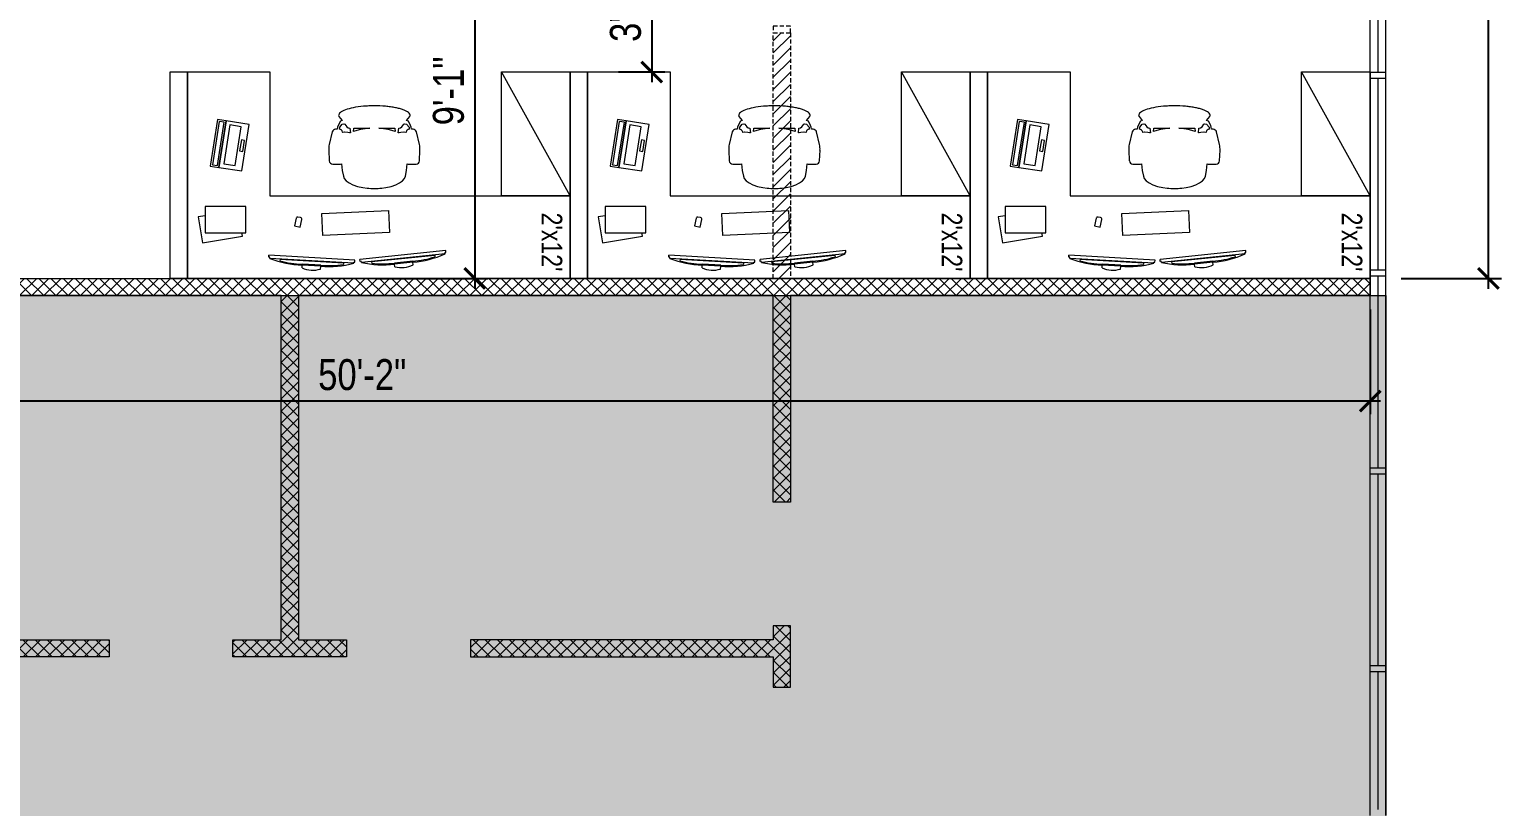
# Model space of a CAD drawing. Header units: inches. Extents: x 2034 to 5296, y 527 to 1995.
# Drawn here: x 4867.8 to 5295.6, y 1134.9 to 1360.8 of the extents above; entities that cross this region are included whole.
import ezdxf

# ---------------------------------------------------------------- set-up
doc = ezdxf.new("R2010")
doc.units = ezdxf.units.IN
doc.header["$LTSCALE"] = 5
doc.header["$MEASUREMENT"] = 0
doc.linetypes.add('HIDDEN', pattern=[0.375, 0.25, -0.125])
doc.layers.get('0').update_dxf_attribs({"linetype": 'CONTINUOUS', "lineweight": 5})
doc.layers.get('DEFPOINTS').update_dxf_attribs({"linetype": 'CONTINUOUS', "lineweight": 5})
for name, color, linetype, lineweight in [('Annotations', 8, 'CONTINUOUS', 5), ('Drywalls', 7, 'CONTINUOUS', 20), ('Framing', 142, 'CONTINUOUS', 13), ('Hatches', 8, 'CONTINUOUS', 5), ('Viewed', 156, 'CONTINUOUS', 9)]:
    doc.layers.add(name, color=color, linetype=linetype, lineweight=lineweight)
doc.layers.add('Demolished', color=7, linetype='HIDDEN', lineweight=5, true_color=0xfa0000)
doc.layers.add('Zones', color=7, linetype='CONTINUOUS', lineweight=5, true_color=0xe3e3e3, transparency=0.7)
doc.styles.get("Standard").update_dxf_attribs({"font": 'arial.ttf', "width": 0.8})
doc.dimstyles.new('ARCH', dxfattribs={"dimscale": 96, "dimtxt": 0.09375, "dimasz": 0.0625, "dimexe": 0.04, "dimexo": 0.09375, "dimgap": 0.03125, "dimtad": 1, "dimdec": 0, "dimrnd": 0.0625, "dimzin": 3, "dimdsep": 46, "dimlunit": 4, "dimtxsty": 'Standard', "dimblk": 'OBLIQUE', "dimblk1": 'ARCHTICK', "dimblk2": 'ARCHTICK', "dimsah": 1, "dimcen": 0.03125, "dimdle": 0.03125, "dimclrd": 256, "dimclre": 256, "dimclrt": 256, "dimazin": 0, "dimtfac": 1, "dimtmove": 2, "dimatfit": 3, "dimldrblk": 'ARO14', "dimfxl": 0.3, "dimfxlon": 1, "dimfrac": 2, "dimarcsym": 0})

# ---------------------------------------------------------------- blocks, each defined once
blk = doc.blocks.new('plan')
at = {"layer": 'Demolished'}
h = blk.add_hatch(dxfattribs=at)
h.set_pattern_fill('ANSI31', color=256, scale=20, style=0)
h.paths.add_polyline_path([(2688.94, 1288.41), (2688.94, 1359.77), (2683.94, 1359.77), (2683.94, 1288.41)])
at = {"layer": 'Hatches'}
h = blk.add_hatch(dxfattribs=at)
h.set_pattern_fill('ANSI37', color=256, scale=20, style=0)
h.paths.add_polyline_path([(2255.44, 1288.41), (2683.94, 1288.41), (2857.44, 1288.41), (2857.44, 1283.41), (2688.94, 1283.41), (2688.94, 1223.41), (2683.94, 1223.41), (2683.94, 1283.41), (2545.94, 1283.41), (2545.94, 1183.41), (2559.94, 1183.41), (2559.94, 1178.41), (2526.94, 1178.41), (2526.94, 1183.41), (2540.94, 1183.41), (2540.94, 1283.41), (2402.94, 1283.41), (2402.94, 1183.41), (2490.94, 1183.41), (2490.94, 1178.41), (2397.94, 1178.41), (2397.94, 1283.41), (2255.44, 1283.41)])
h = blk.add_hatch(dxfattribs=at)
h.set_pattern_fill('ANSI37', color=256, scale=20, style=0)
h.paths.add_polyline_path([(2595.94, 1183.41), (2595.94, 1178.41), (2683.94, 1178.41), (2683.94, 1169.6), (2688.94, 1169.6), (2688.94, 1187.41), (2683.94, 1187.41), (2683.94, 1183.41)])
at = {"layer": 'Zones'}
blk.add_hatch(color=256, dxfattribs=at).paths.add_polyline_path([(2034.44, 1920.68), (2037.98, 1924.21), (2136.58, 1924.21), (2136.58, 1992.21), (2139.76, 1995.4), (2163.76, 1995.4), (2166.94, 1992.21), (2370.76, 1992.21), (2373.94, 1995.4), (2397.94, 1995.4), (2401.13, 1992.21), (2602.76, 1992.21), (2605.94, 1995.4), (2629.94, 1995.4), (2633.13, 1992.21), (2834.76, 1992.21), (2837.94, 1995.4), (2861.94, 1995.4), (2865.13, 1992.21), (2865.13, 1926.71), (2861.94, 1923.53), (2861.94, 1708.28), (2865.13, 1705.1), (2865.13, 1681.1), (2861.94, 1677.92), (2861.94, 1633.91), (2624.94, 1633.91), (2624.94, 1540.91), (2466.94, 1540.91), (2466.94, 1489.41), (2250.44, 1489.41), (2250.44, 1283.41), (2861.94, 1283.41), (2861.94, 1132.28), (2865.13, 1129.1), (2865.13, 1105.1), (2861.94, 1101.92), (2861.94, 844.28), (2865.13, 841.1), (2865.13, 817.1), (2861.94, 813.92), (2861.94, 529.99), (2633.13, 529.99), (2629.94, 526.8), (2605.94, 526.8), (2602.76, 529.99), (2401.13, 529.99), (2397.94, 526.8), (2373.94, 526.8), (2370.76, 529.99), (2166.94, 529.99), (2163.76, 526.8), (2139.76, 526.8), (2136.58, 529.99), (2136.58, 597.87), (2127.51, 597.87), (2124.32, 601.05), (2064.8, 601.05), (2061.62, 597.52), (2037.62, 597.52), (2034.44, 600.7)])
at = {"layer": 'Demolished'}
blk.add_line((2688.94, 1288.41), (2683.94, 1288.41), dxfattribs=at)
blk.add_lwpolyline([(2683.94, 1359.77), (2688.94, 1359.77), (2688.94, 1361.77), (2683.94, 1361.77)], close=True, dxfattribs=at)
blk.add_lwpolyline([(2683.94, 1288.41), (2683.94, 1359.77), (2688.94, 1359.77), (2688.94, 1288.41)], dxfattribs=at)
at = {"layer": 'Drywalls'}
for points in [[(2255.44, 1288.41), (2683.94, 1288.41), (2857.44, 1288.41), (2857.44, 1283.41), (2688.94, 1283.41), (2688.94, 1223.41), (2683.94, 1223.41), (2683.94, 1283.41), (2545.94, 1283.41), (2545.94, 1183.41), (2559.94, 1183.41), (2559.94, 1178.41), (2526.94, 1178.41), (2526.94, 1183.41), (2540.94, 1183.41), (2540.94, 1283.41), (2402.94, 1283.41), (2402.94, 1183.41), (2490.94, 1183.41), (2490.94, 1178.41), (2397.94, 1178.41), (2397.94, 1283.41), (2255.44, 1283.41)], [(2595.94, 1183.41), (2595.94, 1178.41), (2683.94, 1178.41), (2683.94, 1169.6), (2688.94, 1169.6), (2688.94, 1187.41), (2683.94, 1187.41), (2683.94, 1183.41)]]:
    blk.add_lwpolyline(points, close=True, dxfattribs=at)
at = {"layer": 'Framing'}
for p, q in [((2859.69, 1383.16), (2859.69, 1348.28)), ((2861.94, 1348.28), (2857.44, 1348.28)), ((2861.94, 1346.53), (2857.44, 1346.53)), ((2859.69, 1346.53), (2859.69, 1290.78)), ((2861.94, 1290.78), (2857.44, 1290.78)), ((2861.94, 1289.03), (2857.44, 1289.03)), ((2859.69, 1289.03), (2859.69, 1233.28)), ((2861.94, 1233.28), (2857.44, 1233.28)), ((2861.94, 1231.53), (2857.44, 1231.53)), ((2859.69, 1231.53), (2859.69, 1175.78)), ((2861.94, 1175.78), (2857.44, 1175.78)), ((2861.94, 1174.03), (2857.44, 1174.03)), ((2859.69, 1174.03), (2859.69, 1134.03))]:
    blk.add_line(p, q, dxfattribs=at)
at = {"layer": 'Viewed'}
for p, q in [((2857.44, 1132.28), (2857.44, 1384.91)), ((2861.94, 1132.28), (2861.94, 1384.91))]:
    blk.add_line(p, q, dxfattribs=at)
at = {"layer": 'Zones'}
blk.add_lwpolyline([(2250.44, 1283.41), (2861.94, 1283.41), (2861.94, 1132.28)], dxfattribs=at)
blk = doc.blocks.new('_ArchTick')
at = {"const_width": 0.15}
blk.add_lwpolyline([(-0.5, -0.5), (0.5, 0.5)], dxfattribs=at)
blk = doc.blocks.new('*D139')
at = {"layer": 'Annotations', "lineweight": -2}
for p, q in [((4997.18, 1400.41), (4997.18, 1285.41)), ((4968.38, 1397.41), (5001.02, 1397.41)), ((4968.38, 1288.41), (5001.02, 1288.41))]:
    blk.add_line(p, q, dxfattribs=at)
at = {"layer": 'DEFPOINTS', "color": 0}
for p in [(4911.94, 1397.41), (4958.94, 1288.41), (4997.18, 1288.41)]:
    blk.add_point(p, dxfattribs=at)
at = {"layer": 'Annotations', "lineweight": -2, "xscale": 6, "yscale": 6, "zscale": 6}
for p, rotation in [((4997.18, 1397.41), 90), ((4997.18, 1288.41), 270)]:
    blk.add_blockref('_ArchTick', p, dxfattribs=dict(at, rotation=rotation))
at = {"layer": 'Annotations', "insert": (4989.59, 1342.91), "char_height": 9, "attachment_point": 5, "rotation": 90}
blk.add_mtext('9\'-1"', dxfattribs=at)
blk = doc.blocks.new('_Oblique')
at = {"lineweight": -2}
blk.add_line((-0.5, -0.5), (0.5, 0.5), dxfattribs=at)
blk = doc.blocks.new('ARO14')
blk.add_line((0, 0), (-1.021, 0))
at = {"const_width": 0.0625}
blk.add_lwpolyline([(-0.77, 0.468), (0, 0), (-0.77, -0.468)], dxfattribs=at)
blk = doc.blocks.new('*D142')
at = {"layer": 'Annotations', "lineweight": -2}
for p, q in [((5291.76, 1285.41), (5291.76, 1631.91)), ((5266.44, 1628.91), (5295.6, 1628.91)), ((5266.44, 1288.41), (5295.6, 1288.41))]:
    blk.add_line(p, q, dxfattribs=at)
at = {"layer": 'DEFPOINTS', "color": 0}
for p in [(5257.44, 1628.91), (5291.76, 1628.91), (5257.44, 1288.41)]:
    blk.add_point(p, dxfattribs=at)
at = {"layer": 'Annotations', "lineweight": -2, "xscale": 6, "yscale": 6, "zscale": 6}
for p, rotation in [((5291.76, 1628.91), 90), ((5291.76, 1288.41), 270)]:
    blk.add_blockref('_ArchTick', p, dxfattribs=dict(at, rotation=rotation))
at = {"layer": 'Annotations', "insert": (5282.87, 1463.08), "char_height": 9, "attachment_point": 5, "rotation": 90}
blk.add_mtext('28\'-5"', dxfattribs=at)
blk = doc.blocks.new('*D143')
at = {"layer": 'Annotations', "lineweight": -2}
for p, q in [((4655.44, 1279.41), (4655.44, 1248.95)), ((5257.44, 1279.41), (5257.44, 1248.95)), ((4652.44, 1252.79), (5260.44, 1252.79))]:
    blk.add_line(p, q, dxfattribs=at)
at = {"layer": 'DEFPOINTS', "color": 0}
for p in [(4655.44, 1288.41), (5257.44, 1288.41), (5257.44, 1252.79)]:
    blk.add_point(p, dxfattribs=at)
at = {"layer": 'Annotations', "lineweight": -2, "xscale": 6, "yscale": 6, "zscale": 6, "rotation": 180}
blk.add_blockref('_ArchTick', (4655.44, 1252.79), dxfattribs=at)
at = {"layer": 'Annotations', "lineweight": -2, "xscale": 6, "yscale": 6, "zscale": 6}
blk.add_blockref('_ArchTick', (5257.44, 1252.79), dxfattribs=at)
at = {"layer": 'Annotations', "insert": (4964.5, 1260.39), "char_height": 9, "attachment_point": 5}
blk.add_mtext('50\'-2"', dxfattribs=at)
blk = doc.blocks.new('herman miller')
at = {"color": 0, "linetype": 'ByBlock', "lineweight": -2}
for p, q in [((2242, 3404), (2149, 3382)), ((2363, 3404), (2285, 3408)), ((2387, 3326), (2387, 3379)), ((2066, 3309), (2035, 3333)), ((2071, 3322), (2066, 3309)), ((2101, 3339), (2071, 3322)), ((2090, 3296), (2092, 3309)), ((2092, 3289), (2090, 3296)), ((2092, 3309), (2113, 3327)), ((2111, 3275), (2092, 3289)), ((2113, 3343), (2101, 3339)), ((2120, 3264), (2111, 3275)), ((2129, 3346), (2113, 3343)), ((2113, 3327), (2129, 3329)), ((2121, 3251), (2120, 3264)), ((2130, 3358), (2129, 3346)), ((2154, 3304), (2151, 3291)), ((2151, 3291), (2151, 3288)), ((2151, 3288), (2154, 3267)), ((2154, 3267), (2155, 3254)), ((2433, 3309), (2384, 3314)), ((2475, 3300), (2433, 3309)), ((2493, 3293), (2475, 3300)), ((2510, 3279), (2493, 3293)), ((2526, 3257), (2510, 3279)), ((2155, 3248), (2121, 3251)), ((2121, 3223), (2147, 3224)), ((2122, 3104), (2121, 3223)), ((2129, 3157), (2122, 3104)), ((2130, 3166), (2129, 3157)), ((2147, 3224), (2130, 3166)), ((2155, 3254), (2155, 3248)), ((2540, 3229), (2526, 3257)), ((2551, 3195), (2540, 3229)), ((2560, 3157), (2551, 3195)), ((2564, 3125), (2560, 3157)), ((2121, 2920), (2122, 3038)), ((2122, 3038), (2129, 2985)), ((2129, 2985), (2130, 2976)), ((2130, 2976), (2147, 2918)), ((2540, 2913), (2551, 2947)), ((2551, 2947), (2560, 2985)), ((2560, 2985), (2564, 3017)), ((2035, 2810), (2066, 2833)), ((2066, 2833), (2071, 2820)), ((2090, 2846), (2092, 2853)), ((2092, 2833), (2090, 2846)), ((2092, 2853), (2111, 2868)), ((2113, 2816), (2092, 2833)), ((2111, 2868), (2120, 2878)), ((2120, 2878), (2121, 2891)), ((2147, 2918), (2121, 2920)), ((2121, 2891), (2155, 2895)), ((2154, 2875), (2151, 2854)), ((2151, 2854), (2151, 2851)), ((2151, 2851), (2154, 2838)), ((2155, 2888), (2154, 2875)), ((2155, 2895), (2155, 2888)), ((2384, 2828), (2433, 2833)), ((2433, 2833), (2475, 2843)), ((2475, 2843), (2493, 2849)), ((2493, 2849), (2510, 2863)), ((2510, 2863), (2526, 2885)), ((2526, 2885), (2540, 2913)), ((2071, 2820), (2101, 2803)), ((2101, 2803), (2113, 2800)), ((2129, 2813), (2113, 2816)), ((2113, 2800), (2129, 2796)), ((2129, 2796), (2130, 2784)), ((2149, 2760), (2242, 2738)), ((2285, 2734), (2363, 2738)), ((2387, 2764), (2387, 2816))]:
    blk.add_line(p, q, dxfattribs=at)
for centre, radius, start, end in [((2155, 3357), 25.4, 103.3925, 178.698), ((2277, 3256), 152, 87.0643, 103.3925), ((2362, 3379), 25.4, 0, 87.0643), ((2028, 3323), 11.4, 52.4809, 89.3775), ((2154, 3330), 25.4, 181.636, 262.725), ((2154, 3330), 25.4, 262.725, 269.798), ((2362, 3326), 25.4, 332.4862, 0), ((2135, 3071), 432, 352.8004, 7.1996), ((2154, 2812), 25.4, 97.275, 178.364), ((2154, 2812), 25.4, 90.202, 97.275), ((2362, 2816), 25.4, 0, 27.5138), ((2028, 2819), 11.4, 270.6225, 307.5191), ((2155, 2785), 25.4, 181.302, 256.6075), ((2277, 2886), 152, 256.6075, 272.9357), ((2362, 2764), 25.4, 272.9357, 0)]:
    blk.add_arc(centre, radius, start, end, dxfattribs=at)
blk.add_open_spline([(2028, 3335), (2025, 3335), (2017, 3333), (2006, 3323), (1996, 3307), (1986, 3285), (1977, 3258), (1970, 3227), (1964, 3191), (1958, 3140), (1956, 3085), (1957, 3030), (1961, 2976), (1969, 2913), (1986, 2854), (2002, 2822), (2017, 2810), (2025, 2807), (2028, 2807)], degree=3, knots=[0, 0, 0, 0, 0.05, 0.1, 0.15, 0.2, 0.25, 0.3, 0.35, 0.4, 0.5, 0.55, 0.6, 0.7, 0.8, 0.9, 0.95, 1, 1, 1, 1], dxfattribs=at)
blk = doc.blocks.new('monitor')
at = {"color": 0, "linetype": 'ByBlock', "lineweight": -2}
for p, q in [((-12.52, 0.6), (-12.52, 0)), ((-12.52, 0.6), (-12.52, 0)), ((-12.22, 0.6), (-12.52, 0.6)), ((-12.52, 0), (12.52, 0)), ((-12.22, 0.95), (12.22, 0.95)), ((-12.22, 0.95), (-12.22, 0.6)), ((-9.24, 1.1), (-9.24, 1.45)), ((-9.24, 1.1), (-9.24, 1.45)), ((-9.24, 1.1), (9.24, 1.1)), ((-2.68, 3.17), (-2.68, 2.38)), ((-2.68, 2.38), (2.68, 2.38)), ((-2.68, 2.09), (2.68, 2.09)), ((2.68, 3.17), (2.68, 2.38)), ((9.24, 1.1), (9.24, 1.45)), ((12.22, 0.95), (12.22, 0.6)), ((12.22, 0.6), (12.52, 0.6)), ((12.52, 0.6), (12.52, 0))]:
    blk.add_line(p, q, dxfattribs=at)
for centre, radius, start, end in [((-3.23, -26.48), 28.87, 88.9181, 108.1434), ((-3.23, -26.48), 28.58, 88.9181, 102.1432), ((0, -3.88), 7.54, 69.1704, 110.8296), ((3.23, -26.48), 28.87, 71.8566, 91.0819), ((3.23, -26.48), 28.58, 77.8568, 91.0819)]:
    blk.add_arc(centre, radius, start, end, dxfattribs=at)
blk = doc.blocks.new('office c')
at = {"color": 0, "linetype": 'ByBlock', "lineweight": -2}
blk.add_line((0, -24), (20, -60), dxfattribs=at)
for points in [[(87.25, -24), (0, -24), (0, 0), (111.25, 0), (111.25, -24), (111.25, -60), (87.25, -60)], [(52.83, -19.76), (52.55, -13.32), (71.88, -12.46), (72.17, -18.9)], [(94.28, -13.28), (94.28, -20.87), (106.07, -20.87), (106.07, -13.28)], [(0, -60), (0, -24), (20, -24), (20, -60)], [(95.41, -31.22), (93.27, -44.77), (99.97, -45.83), (102.11, -32.28)], [(97.41, -32.79), (95.63, -44.07), (98.93, -44.59), (100.71, -33.31)], [(102.11, -32.28), (99.97, -45.83), (102.47, -46.22), (104.61, -32.67)], [(102.51, -32.82), (100.52, -45.41), (102.01, -45.65), (104, -33.05)], [(95.16, -36.89), (94.64, -40.13), (95.56, -40.28), (96.08, -37.04)]]:
    blk.add_lwpolyline(points, close=True, dxfattribs=at)
blk.add_lwpolyline([(106.07, -18.2), (108.13, -17.86), (106.89, -10.38), (95.26, -12.31), (95.42, -13.28)], dxfattribs=at)
blk.add_lwpolyline([(79.66, -17.48), (80.1, -15.28), (78.45, -14.94), (78.01, -17.14, 0.414214), (78.37, -17.68), (79.12, -17.84, 0.414214)], format="xyb", close=True, dxfattribs=at)
at = {"layer": 'Zones'}
blk.add_line((111.25, 0), (111.25, -60), dxfattribs=at)
at = {"color": 0, "linetype": 'ByBlock', "lineweight": -2}
for p, rotation in [((48.64, -6.81), 5.844565877387316), ((75.05, -6.05), 356.6557298000283)]:
    blk.add_blockref('monitor', p, dxfattribs=dict(at, rotation=rotation))
at = {"color": 0, "linetype": 'ByBlock', "lineweight": -2, "xscale": 0.03937007874015748, "yscale": 0.03937007874015748, "zscale": 0.03937007874015748, "rotation": 89.99999999999993}
blk.add_blockref('herman miller', (177.83, -127.19), dxfattribs=at)
at = {"layer": 'Annotations', "insert": (2.32, -19.12), "char_height": 6, "width": 60.9989, "attachment_point": 1, "rotation": 90}
blk.add_mtext("{2'x12'}", dxfattribs=at)
blk = doc.blocks.new('*D153')
at = {"layer": 'Annotations', "lineweight": -2}
for p, q in [((5048.64, 1388.91), (5048.64, 1345.41)), ((5038.94, 1385.91), (5052.48, 1385.91)), ((5038.94, 1348.41), (5052.48, 1348.41))]:
    blk.add_line(p, q, dxfattribs=at)
at = {"layer": 'DEFPOINTS', "color": 0}
for p in [(5029.94, 1385.91), (5029.94, 1348.41), (5048.64, 1348.41)]:
    blk.add_point(p, dxfattribs=at)
at = {"layer": 'Annotations', "lineweight": -2, "xscale": 6, "yscale": 6, "zscale": 6}
for p, rotation in [((5048.64, 1385.91), 90), ((5048.64, 1348.41), 270)]:
    blk.add_blockref('_ArchTick', p, dxfattribs=dict(at, rotation=rotation))
at = {"layer": 'Annotations', "insert": (5041.04, 1367.16), "char_height": 9, "attachment_point": 5, "rotation": 90}
blk.add_mtext('3\'-2"', dxfattribs=at)

msp = doc.modelspace()

# ---------------------------------------------------------------- linework, layer by layer
at = {"layer": 'Viewed'}
for points in [[(4913.69, 1348.41), (4913.69, 1288.41), (4908.69, 1288.41), (4908.69, 1348.41)], [(5029.94, 1348.41), (5029.94, 1288.41), (5024.94, 1288.41), (5024.94, 1348.41)], [(5146.19, 1348.41), (5146.19, 1288.41), (5141.19, 1288.41), (5141.19, 1348.41)]]:
    msp.add_lwpolyline(points, close=True, dxfattribs=at)

# ---------------------------------------------------------------- block references
msp.add_blockref('plan', (2400, 0))
at = {"layer": 'Viewed', "rotation": 180}
for p in [(5024.94, 1288.41), (5141.19, 1288.41), (5257.44, 1288.41)]:
    msp.add_blockref('office c', p, dxfattribs=at)

# ---------------------------------------------------------------- dimensions: what is measured, and where the dimension line sits
at = {"layer": 'Annotations'}
dim = msp.add_linear_dim(base=(5291.75809752, 1628.90751776), p1=(5257.4434109, 1288.40751776), p2=(5257.4434109, 1628.90751776), angle=90, dimstyle='ARCH', dxfattribs=at)
dim.commit()
dim.dimension.update_dxf_attribs({"geometry": '*D142', "text_midpoint": (5282.87025964, 1463.0816678), "dimtype": 160})
dim = msp.add_linear_dim(base=(4997.18, 1288.41), p1=(4911.94, 1397.41), p2=(4958.94, 1288.41), angle=90, dimstyle='ARCH', dxfattribs=at)
dim.commit()
dim.dimension.update_dxf_attribs({"geometry": '*D139', "text_midpoint": (4989.59, 1342.91)})
dim = msp.add_aligned_dim(p1=(5029.9434109, 1385.90751776), p2=(5029.9434109, 1348.40751776), distance=18.69438128, dimstyle='ARCH', dxfattribs=at)
dim.commit()
dim.dimension.update_dxf_attribs({"geometry": '*D153', "text_midpoint": (5041.04329218, 1367.15751776)})
dim = msp.add_linear_dim(base=(5257.44, 1252.79), p1=(4655.44, 1288.41), p2=(5257.44, 1288.41), dimstyle='ARCH', dxfattribs=at)
dim.commit()
dim.dimension.update_dxf_attribs({"geometry": '*D143', "text_midpoint": (4964.5, 1260.39), "dimtype": 160})

doc.saveas('drawing.dxf')
